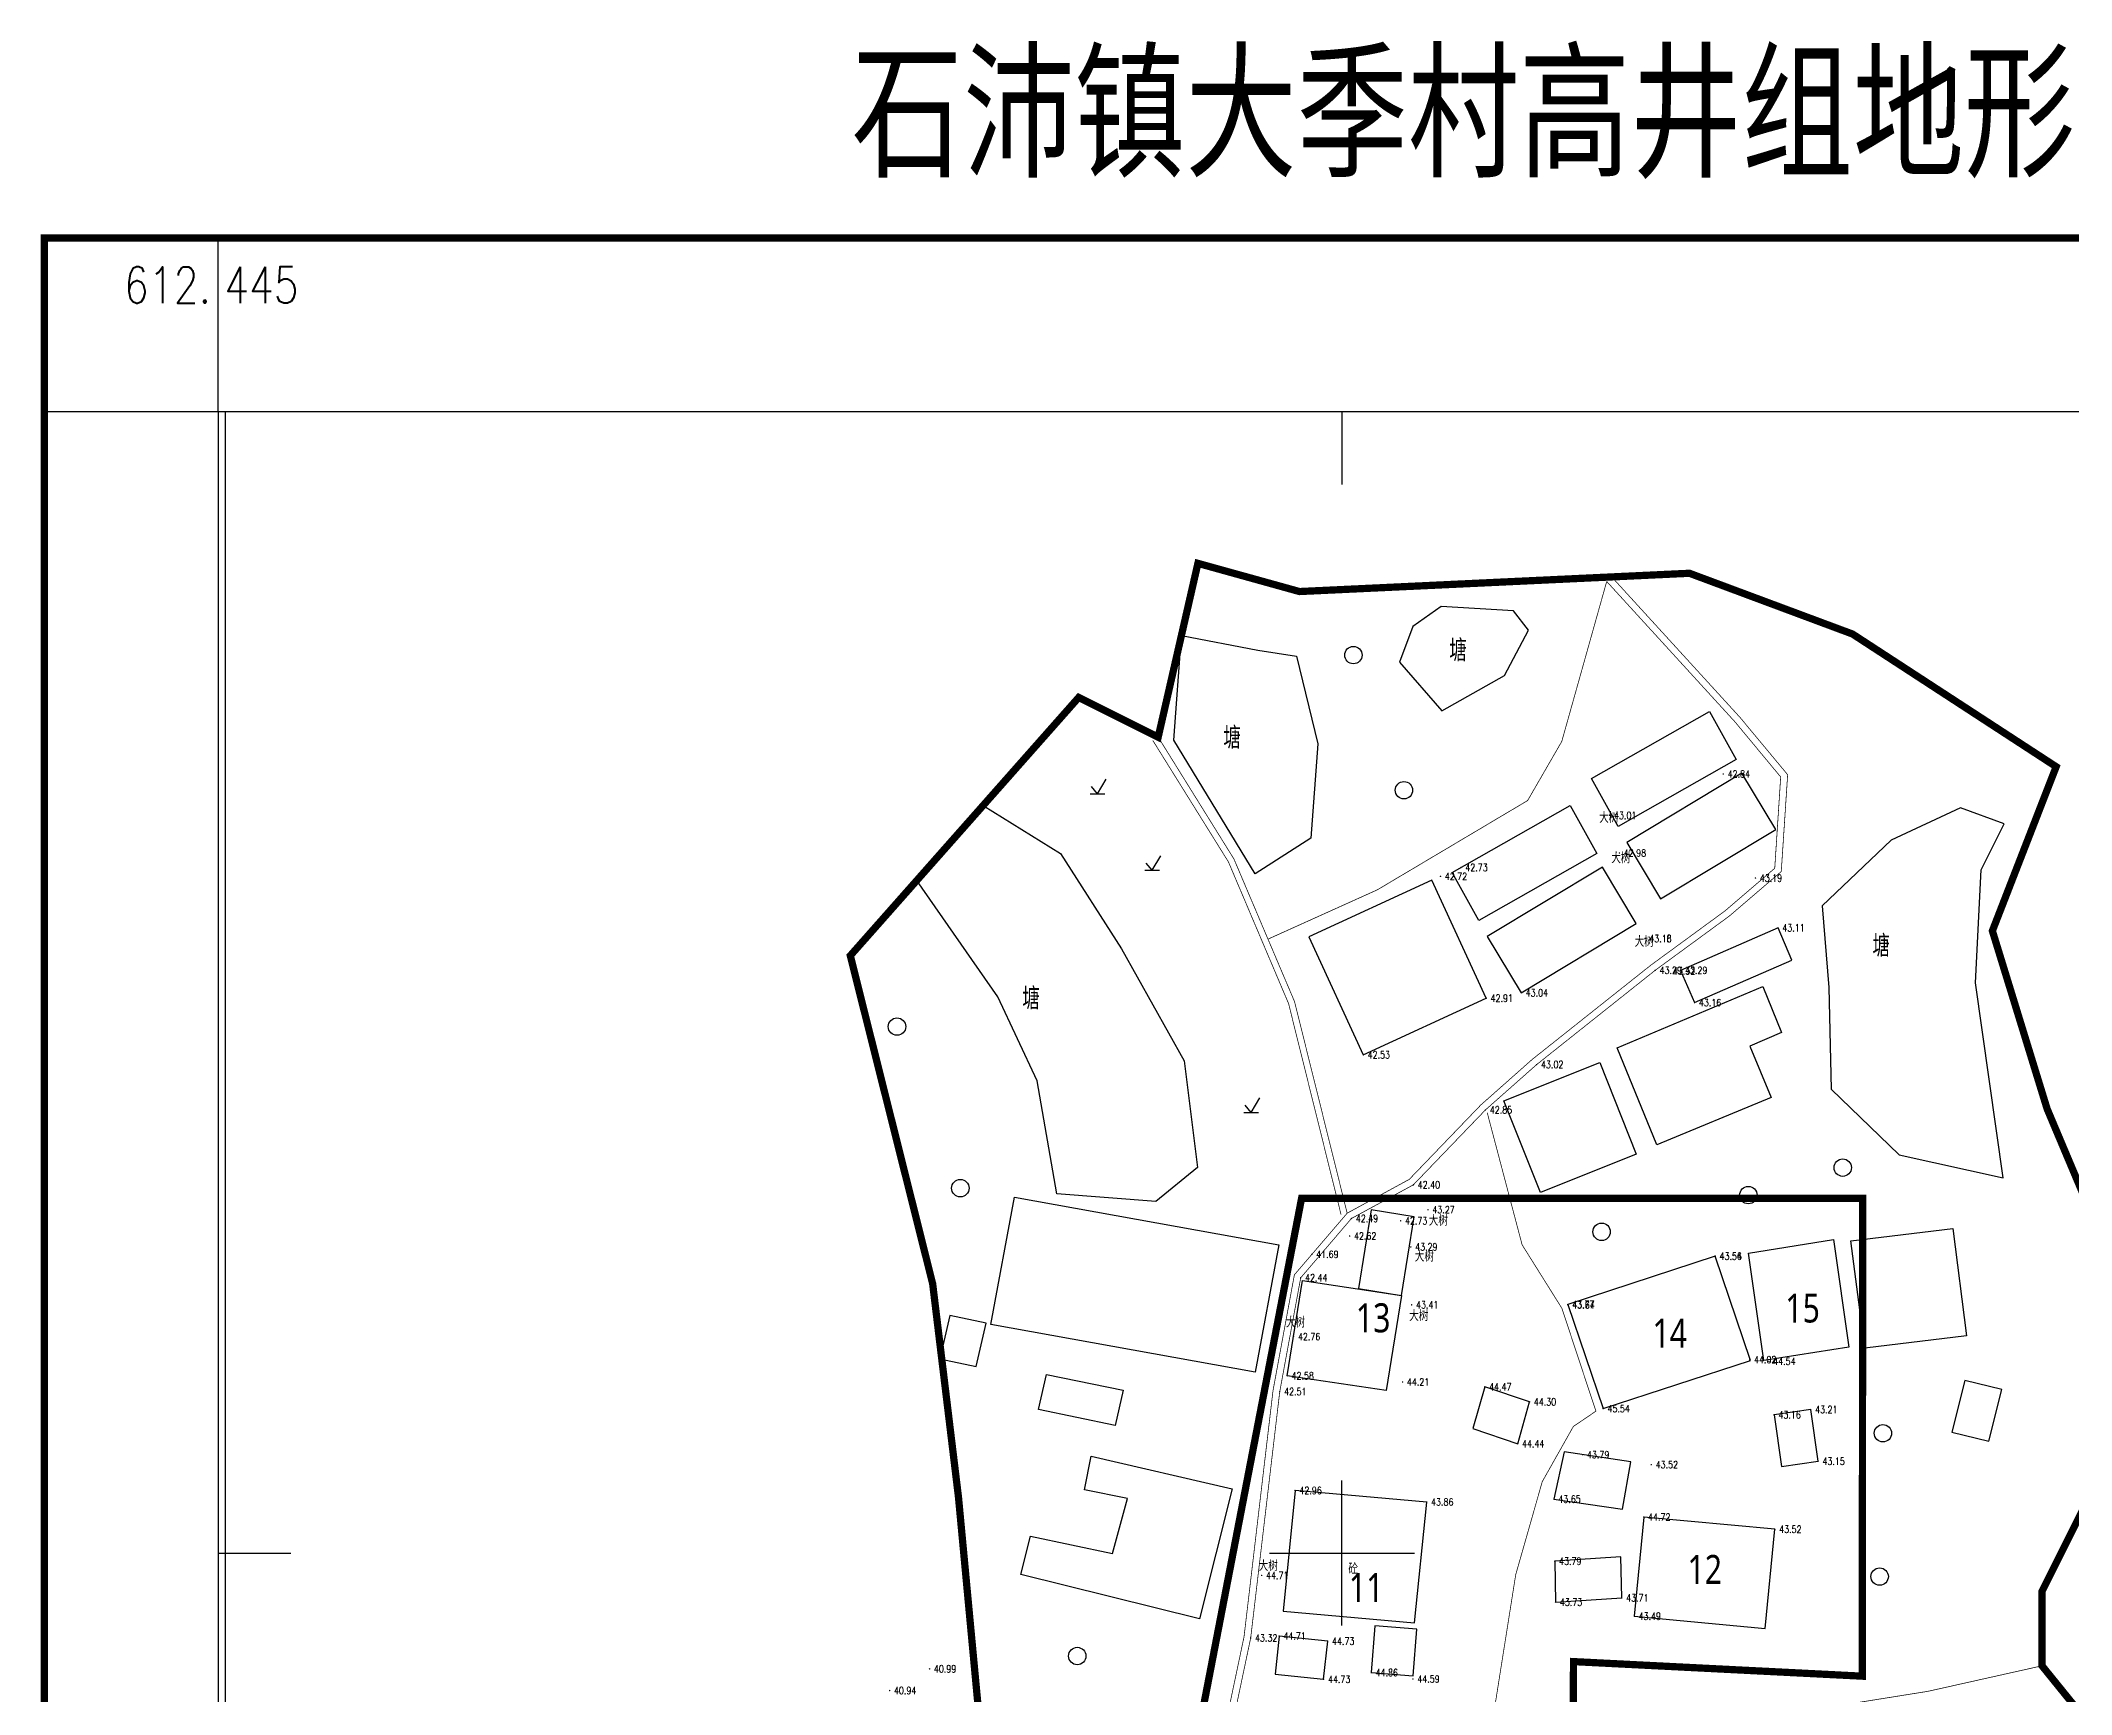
# Model space of a CAD drawing. Extents: x 612407 to 612847, y 3559083 to 3559609.
# Drawn here: x 612420.5 to 612700.6, y 3559380.5 to 3559608.6 of the extents above; entities that cross this region are included whole.
import ezdxf
from ezdxf.enums import TextEntityAlignment as Align

# ---------------------------------------------------------------- set-up
doc = ezdxf.new("R2010")
doc.units = 0
doc.header["$LTSCALE"] = 0.5
doc.linetypes.add('X3', pattern=[5, 4, -1])
doc.layers.get('0').update_dxf_attribs({"linetype": 'CONTINUOUS'})
for name, color, linetype in [('DLSS', 4, 'CONTINUOUS'), ('GCD', 1, 'CONTINUOUS'), ('JMD', 6, 'CONTINUOUS'), ('SXSS', 5, 'CONTINUOUS'), ('TK', 7, 'CONTINUOUS'), ('ZBTZ', 3, 'CONTINUOUS')]:
    doc.layers.add(name, color=color, linetype=linetype)
doc.styles.add('HZ', font='rs.shx', dxfattribs={"width": 0.8, "bigfont": 'hztxt.shx'})
doc.styles.add('等线体', font='simhei.ttf')

# ---------------------------------------------------------------- blocks, each defined once
blk = doc.blocks.new('gc122')
blk.add_circle((0, 0), 0.8)
blk = doc.blocks.new('gc123')
for p, q in [((-1, 0), (1, 0)), ((0, 0), (-0.8, 1)), ((0, 0), (1.2, 2))]:
    blk.add_line(p, q)
blk = doc.blocks.new('GC200')
at = {"linetype": 'Continuous', "const_width": 0.2, "flags": 128}
blk.add_lwpolyline([(-0.1, 0, 1), (0.1, 0, 1)], format="xyb", close=True, dxfattribs=at)

msp = doc.modelspace()

# ---------------------------------------------------------------- linework, layer by layer
at = {"linetype": 'Continuous'}
msp.add_lwpolyline([(612445.95, 3559557.4), (612445.95, 3559146.07), (612822.2, 3559146.07)], dxfattribs=at)
at = {"color": 2, "linetype": 'Continuous', "const_width": 1, "flags": 128}
msp.add_lwpolyline([(612591.46, 3559272.74), (612623.39, 3559277.83), (612618.24, 3559329.26), (612631.72, 3559330.7), (612631.95, 3559385.03), (612671.78, 3559383.02), (612671.85, 3559448.94), (612594.44, 3559448.92), (612577.24, 3559359.88), (612557.2, 3559358.72), (612562.04, 3559270.94), (612588.31, 3559245.76)], close=True, dxfattribs=at)
at = {"layer": 'DLSS', "linetype": 'X3', "const_width": 0.1, "flags": 128}
for points in [[(612589.81, 3559484.68), (612604.89, 3559491.48), (612625.62, 3559503.79), (612630.33, 3559511.94), (612636.53, 3559534.01)], [(612642.68, 3559481.13), (612652.86, 3559488.58), (612659.71, 3559494.45), (612660.53, 3559507.05), (612654.22, 3559514.65), (612636.53, 3559534.01)], [(612643.22, 3559480.38), (612653.43, 3559487.85), (612660.61, 3559494), (612661.49, 3559507.36), (612654.92, 3559515.26), (612637.22, 3559534.64)], [(612573.92, 3559512.08), (612584.35, 3559495.33), (612592.65, 3559475.78), (612599.89, 3559446.67)], [(612574.66, 3559512.54), (612585.11, 3559495.73), (612593.47, 3559476.06), (612600.73, 3559446.88)], [(612586.88, 3559243.31), (612591.09, 3559269.04), (612587.17, 3559286.79), (612579.17, 3559315.49), (612580.77, 3559361.28), (612586.5, 3559388.44), (612590.5, 3559422.41), (612593.45, 3559438.39), (612600.73, 3559446.88), (612609.29, 3559451.54), (612619.15, 3559461.79), (612626.27, 3559468.1), (612642.65, 3559481.11)], [(612586.88, 3559243.31), (612591.09, 3559269.04), (612587.17, 3559286.79), (612579.17, 3559315.49), (612580.77, 3559361.28), (612586.5, 3559388.44), (612590.5, 3559422.41), (612593.45, 3559438.39), (612600.73, 3559446.88), (612609.29, 3559451.54), (612619.15, 3559461.79), (612626.27, 3559468.1), (612642.65, 3559481.11)], [(612587.72, 3559242.64), (612592.03, 3559269.06), (612588.07, 3559287.02), (612580.1, 3559315.6), (612581.7, 3559361.16), (612587.42, 3559388.29), (612591.43, 3559422.27), (612594.32, 3559437.97), (612601.32, 3559446.15), (612609.86, 3559450.79), (612619.8, 3559461.12), (612626.87, 3559467.38), (612643.22, 3559480.38)], [(612587.72, 3559242.64), (612592.03, 3559269.06), (612588.07, 3559287.02), (612580.1, 3559315.6), (612581.7, 3559361.16), (612587.42, 3559388.29), (612591.43, 3559422.27), (612594.32, 3559437.97), (612601.32, 3559446.15), (612609.86, 3559450.79), (612619.8, 3559461.12), (612626.87, 3559467.38), (612643.22, 3559480.38)], [(612620.87, 3559377.4), (612623.98, 3559397.02), (612627.64, 3559409.85), (612631.93, 3559417.46), (612635.04, 3559419.57), (612630.35, 3559433.76), (612624.86, 3559442.52), (612620.05, 3559460.74)], [(612585.06, 3559377.09), (612607.75, 3559377.68), (612620.87, 3559377.4), (612638.09, 3559378.25), (612663.2, 3559378.11), (612680.84, 3559380.93), (612696.58, 3559384.45)]]:
    msp.add_lwpolyline(points, dxfattribs=at)
at = {"layer": 'JMD', "linetype": 'Continuous', "const_width": 1, "flags": 128}
msp.add_lwpolyline([(612550, 3559376.92), (612547.11, 3559407.73), (612543.55, 3559437.15), (612532.19, 3559482.4), (612563.7, 3559518.02), (612574.66, 3559512.54), (612580.14, 3559536.51), (612594.15, 3559532.62), (612647.95, 3559535.14), (612670.44, 3559526.76), (612698.53, 3559508.46), (612689.73, 3559485.82), (612697.28, 3559461.27), (612706.59, 3559439.2), (612708.22, 3559418.02), (612696.58, 3559394.73), (612696.58, 3559384.45), (612708.22, 3559370.07)], dxfattribs=at)
msp.add_lwpolyline([(612550, 3559376.92), (612547.11, 3559407.73), (612543.55, 3559437.15), (612532.19, 3559482.4), (612563.7, 3559518.02), (612574.66, 3559512.54), (612580.14, 3559536.51), (612594.15, 3559532.62), (612647.95, 3559535.14), (612670.44, 3559526.76), (612698.53, 3559508.46), (612689.73, 3559485.82), (612697.28, 3559461.27), (612706.59, 3559439.2), (612708.22, 3559418.02), (612696.58, 3559394.73), (612696.58, 3559384.45), (612708.22, 3559370.07)], dxfattribs=at)
at = {"layer": 'JMD', "linetype": 'Continuous', "flags": 128}
for points in [[(612634.43, 3559506.83), (612650.71, 3559516.07), (612654.37, 3559509.44), (612638.1, 3559500.2)], [(612643.97, 3559490.24), (612659.84, 3559499.81), (612655.15, 3559507.58), (612639.29, 3559498.02)], [(612615.21, 3559493.87), (612631.48, 3559503.11), (612635.15, 3559496.48), (612618.88, 3559487.24)], [(612624.75, 3559477.28), (612640.61, 3559486.84), (612635.93, 3559494.62), (612620.06, 3559485.06)], [(612602.95, 3559468.72), (612619.91, 3559476.53), (612612.42, 3559492.79), (612595.46, 3559484.99)], [(612660.16, 3559486.24), (612646.73, 3559480.37), (612648.65, 3559475.92), (612662.08, 3559481.79)], [(612660.16, 3559486.24), (612646.73, 3559480.37), (612648.65, 3559475.92), (612662.08, 3559481.79)], [(612622.34, 3559462.36), (612635.56, 3559467.67), (612640.6, 3559455.04), (612627.38, 3559449.74)], [(612622.34, 3559462.36), (612635.56, 3559467.67), (612640.6, 3559455.04), (612627.38, 3559449.74)], [(612551.59, 3559431.52), (612554.84, 3559449.11), (612591.28, 3559442.53), (612588.03, 3559424.94)], [(612608.22, 3559435.54), (612609.97, 3559446.38), (612604.04, 3559447.33), (612602.29, 3559436.49)], [(612670.21, 3559443.05), (612684.26, 3559444.77), (612686.16, 3559429.96), (612672.12, 3559428.24)], [(612670.21, 3559443.05), (612684.26, 3559444.77), (612686.16, 3559429.96), (612672.12, 3559428.24)], [(612658.21, 3559426.56), (612656.08, 3559441.38), (612667.82, 3559443.24), (612669.95, 3559428.41)], [(612658.21, 3559426.56), (612656.08, 3559441.38), (612667.82, 3559443.24), (612669.95, 3559428.41)], [(612651.49, 3559440.94), (612631.16, 3559434.28), (612636.04, 3559419.92), (612656.38, 3559426.58)], [(612651.49, 3559440.94), (612631.16, 3559434.28), (612636.04, 3559419.92), (612656.38, 3559426.58)], [(612592.46, 3559424.45), (612594.57, 3559437.6), (612608.22, 3559435.54), (612606.11, 3559422.4)], [(612544.55, 3559426.78), (612549.57, 3559425.72), (612550.92, 3559431.73), (612545.9, 3559432.79)], [(612544.55, 3559426.78), (612549.57, 3559425.72), (612550.92, 3559431.73), (612545.9, 3559432.79)], [(612558.16, 3559419.78), (612559.24, 3559424.65), (612569.82, 3559422.45), (612568.74, 3559417.59)], [(612558.16, 3559419.78), (612559.24, 3559424.65), (612569.82, 3559422.45), (612568.74, 3559417.59)], [(612624.25, 3559415.08), (612625.89, 3559420.85), (612619.71, 3559422.92), (612618.08, 3559417.16)], [(612624.25, 3559415.08), (612625.89, 3559420.85), (612619.71, 3559422.92), (612618.08, 3559417.16)], [(612685.92, 3559423.78), (612684.15, 3559416.67), (612689.25, 3559415.42), (612691.02, 3559422.54)], [(612685.92, 3559423.78), (612684.15, 3559416.67), (612689.25, 3559415.42), (612691.02, 3559422.54)], [(612665.69, 3559412.66), (612664.68, 3559419.79), (612659.62, 3559419.07), (612660.64, 3559411.94)], [(612665.69, 3559412.66), (612664.68, 3559419.79), (612659.62, 3559419.07), (612660.64, 3559411.94)], [(612639.84, 3559412.6), (612630.65, 3559413.95), (612629.26, 3559407.45), (612638.73, 3559406.07)], [(612639.84, 3559412.6), (612630.65, 3559413.95), (612629.26, 3559407.45), (612638.73, 3559406.07)], [(612611.7, 3559407.04), (612593.54, 3559408.64), (612591.88, 3559391.99), (612610.03, 3559390.38)], [(612659.72, 3559403.28), (612641.64, 3559404.97), (612640.33, 3559391.29), (612658.41, 3559389.6)], [(612659.72, 3559403.28), (612641.64, 3559404.97), (612640.33, 3559391.29), (612658.41, 3559389.6)], [(612629.36, 3559398.87), (612629.47, 3559393.23), (612638.61, 3559393.81), (612638.5, 3559399.46)], [(612629.36, 3559398.87), (612629.47, 3559393.23), (612638.61, 3559393.81), (612638.5, 3559399.46)], [(612597.48, 3559382.59), (612598.04, 3559387.85), (612591.34, 3559388.56), (612590.79, 3559383.3)], [(612597.48, 3559382.59), (612598.04, 3559387.85), (612591.34, 3559388.56), (612590.79, 3559383.3)], [(612604.05, 3559383.51), (612609.83, 3559383.06), (612610.33, 3559389.5), (612604.55, 3559389.95)]]:
    msp.add_lwpolyline(points, close=True, dxfattribs=at)
for points, elevation in [([(612637.99, 3559469.68), (612658.09, 3559478.14), (612660.64, 3559471.82), (612656.27, 3559469.93), (612659.2, 3559462.82), (612643.44, 3559456.31)], 43.74), ([(612555.7, 3559397.04), (612557.03, 3559402.34), (612568.36, 3559399.93), (612570.42, 3559407.54), (612564.5, 3559408.73), (612565.43, 3559413.37), (612584.88, 3559408.85), (612580.38, 3559390.95)], 42.22), ([(612555.7, 3559397.04), (612557.03, 3559402.34), (612568.36, 3559399.93), (612570.42, 3559407.54), (612564.5, 3559408.73), (612565.43, 3559413.37), (612584.88, 3559408.85), (612580.38, 3559390.95)], 42.22)]:
    msp.add_lwpolyline(points, close=True, dxfattribs=dict(at, elevation=elevation))
at = {"layer": 'JMD', "linetype": 'Continuous', "elevation": 41.93, "flags": 128}
msp.add_lwpolyline([(612551.59, 3559431.52), (612554.84, 3559449.11), (612591.28, 3559442.53)], dxfattribs=at)
at = {"layer": 'SXSS', "linetype": 'Continuous', "flags": 128}
for points in [[(612613.79, 3559516.17), (612622.41, 3559521.02), (612625.76, 3559527.3), (612623.67, 3559529.97), (612613.71, 3559530.56), (612609.77, 3559527.8), (612607.93, 3559522.86)], [(612577.86, 3559526.55), (612588.42, 3559524.55), (612593.75, 3559523.69), (612596.69, 3559511.63), (612595.74, 3559498.62), (612588.04, 3559493.68), (612576.83, 3559512.11)], [(612550.52, 3559503.12), (612561.19, 3559496.47), (612569.59, 3559483.35), (612578.25, 3559467.88), (612580.09, 3559453.19), (612574.35, 3559448.51), (612560.68, 3559449.54), (612557.98, 3559465.12), (612552.56, 3559476.71), (612541.37, 3559492.78)], [(612685.33, 3559502.81), (612675.78, 3559498.35), (612666.23, 3559489.29), (612667.18, 3559477.99), (612667.5, 3559464), (612676.89, 3559454.93), (612691.22, 3559451.75), (612687.4, 3559478.63), (612688.19, 3559494.22), (612691.38, 3559500.58)]]:
    msp.add_lwpolyline(points, close=True, dxfattribs=at)
at = {"layer": 'TK', "linetype": 'Continuous'}
for p, q in [((612445, 3559557.4), (612445, 3559581.4)), ((612445, 3559557.4), (612421, 3559557.4)), ((612600, 3559557.4), (612600, 3559547.4)), ((612600, 3559390), (612600, 3559410)), ((612445, 3559400), (612455, 3559400)), ((612590, 3559400), (612610, 3559400))]:
    msp.add_line(p, q, dxfattribs=at)
at = {"layer": 'TK', "linetype": 'Continuous', "const_width": 1, "flags": 128}
msp.add_lwpolyline([(612421, 3559122), (612846.2, 3559122), (612846.2, 3559581.4), (612421, 3559581.4)], close=True, dxfattribs=at)
at = {"layer": 'TK', "linetype": 'Continuous', "flags": 128}
msp.add_lwpolyline([(612445, 3559146), (612822.2, 3559146), (612822.2, 3559557.4), (612445, 3559557.4)], close=True, dxfattribs=at)

# ---------------------------------------------------------------- block references
at = {"layer": 'GCD', "linetype": 'Continuous'}
ref = msp.add_blockref('GC200', (612652.61, 3559507.45, 42.84), dxfattribs=dict(at, xscale=0.5, yscale=0.5, zscale=0.5))
ref.add_attrib('height', '42.84', dxfattribs={"linetype": 'Continuous', "height": 1, "style": 'HZ', "width": 0.8}).set_placement((612653.21, 3559507.45, 42.84), align=Align.MIDDLE_LEFT)
ref = msp.add_blockref('GC200', (612636.94, 3559501.74, 43.01), dxfattribs=dict(at, xscale=0.5, yscale=0.5, zscale=0.5))
ref.add_attrib('height', '43.01', dxfattribs={"linetype": 'Continuous', "height": 1, "style": 'HZ', "width": 0.8}).set_placement((612637.54, 3559501.74, 43.01), align=Align.MIDDLE_LEFT)
ref = msp.add_blockref('GC200', (612638.28, 3559496.56, 42.98), dxfattribs=dict(at, xscale=0.5, yscale=0.5, zscale=0.5))
ref.add_attrib('height', '42.98', dxfattribs={"linetype": 'Continuous', "height": 1, "style": 'HZ', "width": 0.8}).set_placement((612638.88, 3559496.56, 42.98), align=Align.MIDDLE_LEFT)
ref = msp.add_blockref('GC200', (612616.43, 3559494.56, 42.73), dxfattribs=dict(at, xscale=0.5, yscale=0.5, zscale=0.5))
ref.add_attrib('height', '42.73', dxfattribs={"linetype": 'Continuous', "height": 1, "style": 'HZ', "width": 0.8}).set_placement((612617.03, 3559494.56, 42.73), align=Align.MIDDLE_LEFT)
ref = msp.add_blockref('GC200', (612613.6, 3559493.34, 42.72), dxfattribs=dict(at, xscale=0.5, yscale=0.5, zscale=0.5))
ref.add_attrib('height', '42.72', dxfattribs={"linetype": 'Continuous', "height": 1, "style": 'HZ', "width": 0.8}).set_placement((612614.2, 3559493.34, 42.72), align=Align.MIDDLE_LEFT)
ref = msp.add_blockref('GC200', (612657.05, 3559493.1, 43.19), dxfattribs=dict(at, xscale=0.5, yscale=0.5, zscale=0.5))
ref.add_attrib('height', '43.19', dxfattribs={"linetype": 'Continuous', "height": 1, "style": 'HZ', "width": 0.8}).set_placement((612657.65, 3559493.1, 43.19), align=Align.MIDDLE_LEFT)
ref = msp.add_blockref('GC200', (612660.16, 3559486.24, 43.1), dxfattribs=dict(at, xscale=0.5, yscale=0.5, zscale=0.5))
ref.add_attrib('height', '43.11', dxfattribs={"linetype": 'Continuous', "height": 1, "style": 'HZ', "width": 0.8}).set_placement((612660.76, 3559486.24, 43.1), align=Align.MIDDLE_LEFT)
ref = msp.add_blockref('GC200', (612641.8, 3559484.75, 43.18), dxfattribs=dict(at, xscale=0.5, yscale=0.5, zscale=0.5))
ref.add_attrib('height', '43.18', dxfattribs={"linetype": 'Continuous', "height": 1, "style": 'HZ', "width": 0.8}).set_placement((612642.4, 3559484.75, 43.18), align=Align.MIDDLE_LEFT)
ref = msp.add_blockref('GC200', (612641.8, 3559484.74, 43.16), dxfattribs=dict(at, xscale=0.5, yscale=0.5, zscale=0.5))
ref.add_attrib('height', '43.16', dxfattribs={"linetype": 'Continuous', "height": 1, "style": 'HZ', "width": 0.8}).set_placement((612642.4, 3559484.74, 43.16), align=Align.MIDDLE_LEFT)
ref = msp.add_blockref('GC200', (612643.22, 3559480.38, 43.29), dxfattribs=dict(at, xscale=0.5, yscale=0.5, zscale=0.5))
ref.add_attrib('height', '43.29', dxfattribs={"linetype": 'Continuous', "height": 1, "style": 'HZ', "width": 0.8}).set_placement((612643.82, 3559480.38, 43.29), align=Align.MIDDLE_LEFT)
ref = msp.add_blockref('GC200', (612645.06, 3559480.31, 43.32), dxfattribs=dict(at, xscale=0.5, yscale=0.5, zscale=0.5))
ref.add_attrib('height', '43.32', dxfattribs={"linetype": 'Continuous', "height": 1, "style": 'HZ', "width": 0.8}).set_placement((612645.66, 3559480.31, 43.32), align=Align.MIDDLE_LEFT)
ref = msp.add_blockref('GC200', (612646.73, 3559480.37, 43.29), dxfattribs=dict(at, xscale=0.5, yscale=0.5, zscale=0.5))
ref.add_attrib('height', '43.29', dxfattribs={"linetype": 'Continuous', "height": 1, "style": 'HZ', "width": 0.8}).set_placement((612647.33, 3559480.37, 43.29), align=Align.MIDDLE_LEFT)
ref = msp.add_blockref('GC200', (612624.75, 3559477.28, 43.04), dxfattribs=dict(at, xscale=0.5, yscale=0.5, zscale=0.5))
ref.add_attrib('height', '43.04', dxfattribs={"linetype": 'Continuous', "height": 1, "style": 'HZ', "width": 0.8}).set_placement((612625.35, 3559477.28, 43.04), align=Align.MIDDLE_LEFT)
ref = msp.add_blockref('GC200', (612619.91, 3559476.53, 42.91), dxfattribs=dict(at, xscale=0.5, yscale=0.5, zscale=0.5))
ref.add_attrib('height', '42.91', dxfattribs={"linetype": 'Continuous', "height": 1, "style": 'HZ', "width": 0.8}).set_placement((612620.51, 3559476.53, 42.91), align=Align.MIDDLE_LEFT)
ref = msp.add_blockref('GC200', (612648.65, 3559475.92, 43.16), dxfattribs=dict(at, xscale=0.5, yscale=0.5, zscale=0.5))
ref.add_attrib('height', '43.16', dxfattribs={"linetype": 'Continuous', "height": 1, "style": 'HZ', "width": 0.8}).set_placement((612649.25, 3559475.92, 43.16), align=Align.MIDDLE_LEFT)
ref = msp.add_blockref('GC200', (612602.95, 3559468.72, 42.53), dxfattribs=dict(at, xscale=0.5, yscale=0.5, zscale=0.5))
ref.add_attrib('height', '42.53', dxfattribs={"linetype": 'Continuous', "height": 1, "style": 'HZ', "width": 0.8}).set_placement((612603.55, 3559468.72, 42.53), align=Align.MIDDLE_LEFT)
ref = msp.add_blockref('GC200', (612626.87, 3559467.38, 43.01), dxfattribs=dict(at, xscale=0.5, yscale=0.5, zscale=0.5))
ref.add_attrib('height', '43.02', dxfattribs={"linetype": 'Continuous', "height": 1, "style": 'HZ', "width": 0.8}).set_placement((612627.47, 3559467.38, 43.01), align=Align.MIDDLE_LEFT)
ref = msp.add_blockref('GC200', (612619.8, 3559461.12, 42.85), dxfattribs=dict(at, xscale=0.5, yscale=0.5, zscale=0.5))
ref.add_attrib('height', '42.85', dxfattribs={"linetype": 'Continuous', "height": 1, "style": 'HZ', "width": 0.8}).set_placement((612620.4, 3559461.12, 42.85), align=Align.MIDDLE_LEFT)
ref = msp.add_blockref('GC200', (612609.86, 3559450.79, 42.4), dxfattribs=dict(at, xscale=0.5, yscale=0.5, zscale=0.5))
ref.add_attrib('height', '42.40', dxfattribs={"linetype": 'Continuous', "height": 1, "style": 'HZ', "width": 0.8}).set_placement((612610.46, 3559450.79, 42.4), align=Align.MIDDLE_LEFT)
ref = msp.add_blockref('GC200', (612601.32, 3559446.15, 42.49), dxfattribs=dict(at, xscale=0.5, yscale=0.5, zscale=0.5))
ref.add_attrib('height', '42.49', dxfattribs={"linetype": 'Continuous', "height": 1, "style": 'HZ', "width": 0.8}).set_placement((612601.92, 3559446.15, 42.49), align=Align.MIDDLE_LEFT)
ref = msp.add_blockref('GC200', (612611.88, 3559447.36, 43.27), dxfattribs=dict(at, xscale=0.5, yscale=0.5, zscale=0.5))
ref.add_attrib('height', '43.27', dxfattribs={"linetype": 'Continuous', "height": 1, "style": 'HZ', "width": 0.8}).set_placement((612612.48, 3559447.36, 43.27), align=Align.MIDDLE_LEFT)
ref = msp.add_blockref('GC200', (612601.07, 3559443.73, 42.62), dxfattribs=dict(at, xscale=0.5, yscale=0.5, zscale=0.5))
ref.add_attrib('height', '42.62', dxfattribs={"linetype": 'Continuous', "height": 1, "style": 'HZ', "width": 0.8}).set_placement((612601.67, 3559443.73, 42.62), align=Align.MIDDLE_LEFT)
ref = msp.add_blockref('GC200', (612608.1, 3559445.83, 42.73), dxfattribs=dict(at, xscale=0.5, yscale=0.5, zscale=0.5))
ref.add_attrib('height', '42.73', dxfattribs={"linetype": 'Continuous', "height": 1, "style": 'HZ', "width": 0.8}).set_placement((612608.7, 3559445.83, 42.73), align=Align.MIDDLE_LEFT)
ref = msp.add_blockref('GC200', (612595.86, 3559441.2, 41.69), dxfattribs=dict(at, xscale=0.5, yscale=0.5, zscale=0.5))
ref.add_attrib('height', '41.69', dxfattribs={"linetype": 'Continuous', "height": 1, "style": 'HZ', "width": 0.8}).set_placement((612596.46, 3559441.2, 41.69), align=Align.MIDDLE_LEFT)
ref = msp.add_blockref('GC200', (612609.51, 3559442.23, 43.29), dxfattribs=dict(at, xscale=0.5, yscale=0.5, zscale=0.5))
ref.add_attrib('height', '43.29', dxfattribs={"linetype": 'Continuous', "height": 1, "style": 'HZ', "width": 0.8}).set_placement((612610.11, 3559442.23, 43.29), align=Align.MIDDLE_LEFT)
ref = msp.add_blockref('GC200', (612651.49, 3559440.94, 43.56), dxfattribs=dict(at, xscale=0.5, yscale=0.5, zscale=0.5))
ref.add_attrib('height', '43.56', dxfattribs={"linetype": 'Continuous', "height": 1, "style": 'HZ', "width": 0.8}).set_placement((612652.09, 3559440.94, 43.56), align=Align.MIDDLE_LEFT)
ref = msp.add_blockref('GC200', (612651.5, 3559440.96, 43.53), dxfattribs=dict(at, xscale=0.5, yscale=0.5, zscale=0.5))
ref.add_attrib('height', '43.54', dxfattribs={"linetype": 'Continuous', "height": 1, "style": 'HZ', "width": 0.8}).set_placement((612652.1, 3559440.96, 43.53), align=Align.MIDDLE_LEFT)
ref = msp.add_blockref('GC200', (612594.32, 3559437.97, 42.44), dxfattribs=dict(at, xscale=0.5, yscale=0.5, zscale=0.5))
ref.add_attrib('height', '42.44', dxfattribs={"linetype": 'Continuous', "height": 1, "style": 'HZ', "width": 0.8}).set_placement((612594.92, 3559437.97, 42.44), align=Align.MIDDLE_LEFT)
ref = msp.add_blockref('GC200', (612609.63, 3559434.24, 43.41), dxfattribs=dict(at, xscale=0.5, yscale=0.5, zscale=0.5))
ref.add_attrib('height', '43.41', dxfattribs={"linetype": 'Continuous', "height": 1, "style": 'HZ', "width": 0.8}).set_placement((612610.23, 3559434.24, 43.41), align=Align.MIDDLE_LEFT)
ref = msp.add_blockref('GC200', (612631.16, 3559434.28, 43.77), dxfattribs=dict(at, xscale=0.5, yscale=0.5, zscale=0.5))
ref.add_attrib('height', '43.77', dxfattribs={"linetype": 'Continuous', "height": 1, "style": 'HZ', "width": 0.8}).set_placement((612631.76, 3559434.28, 43.77), align=Align.MIDDLE_LEFT)
ref = msp.add_blockref('GC200', (612631.18, 3559434.21, 43.64), dxfattribs=dict(at, xscale=0.5, yscale=0.5, zscale=0.5))
ref.add_attrib('height', '43.64', dxfattribs={"linetype": 'Continuous', "height": 1, "style": 'HZ', "width": 0.8}).set_placement((612631.78, 3559434.21, 43.64), align=Align.MIDDLE_LEFT)
ref = msp.add_blockref('GC200', (612593.34, 3559429.85, 42.76), dxfattribs=dict(at, xscale=0.5, yscale=0.5, zscale=0.5))
ref.add_attrib('height', '42.76', dxfattribs={"linetype": 'Continuous', "height": 1, "style": 'HZ', "width": 0.8}).set_placement((612593.94, 3559429.85, 42.76), align=Align.MIDDLE_LEFT)
ref = msp.add_blockref('GC200', (612656.25, 3559426.67, 44.02), dxfattribs=dict(at, xscale=0.5, yscale=0.5, zscale=0.5))
ref.add_attrib('height', '44.02', dxfattribs={"linetype": 'Continuous', "height": 1, "style": 'HZ', "width": 0.8}).set_placement((612656.85, 3559426.67, 44.02), align=Align.MIDDLE_LEFT)
ref = msp.add_blockref('GC200', (612592.46, 3559424.45, 42.58), dxfattribs=dict(at, xscale=0.5, yscale=0.5, zscale=0.5))
ref.add_attrib('height', '42.58', dxfattribs={"linetype": 'Continuous', "height": 1, "style": 'HZ', "width": 0.8}).set_placement((612593.06, 3559424.45, 42.58), align=Align.MIDDLE_LEFT)
ref = msp.add_blockref('GC200', (612658.9, 3559426.44, 44.54), dxfattribs=dict(at, xscale=0.5, yscale=0.5, zscale=0.5))
ref.add_attrib('height', '44.54', dxfattribs={"linetype": 'Continuous', "height": 1, "style": 'HZ', "width": 0.8}).set_placement((612659.5, 3559426.44, 44.54), align=Align.MIDDLE_LEFT)
ref = msp.add_blockref('GC200', (612591.43, 3559422.27, 42.51), dxfattribs=dict(at, xscale=0.5, yscale=0.5, zscale=0.5))
ref.add_attrib('height', '42.51', dxfattribs={"linetype": 'Continuous', "height": 1, "style": 'HZ', "width": 0.8}).set_placement((612592.03, 3559422.27, 42.51), align=Align.MIDDLE_LEFT)
ref = msp.add_blockref('GC200', (612608.37, 3559423.6, 44.21), dxfattribs=dict(at, xscale=0.5, yscale=0.5, zscale=0.5))
ref.add_attrib('height', '44.21', dxfattribs={"linetype": 'Continuous', "height": 1, "style": 'HZ', "width": 0.8}).set_placement((612608.97, 3559423.6, 44.21), align=Align.MIDDLE_LEFT)
ref = msp.add_blockref('GC200', (612619.71, 3559422.92, 44.47), dxfattribs=dict(at, xscale=0.5, yscale=0.5, zscale=0.5))
ref.add_attrib('height', '44.47', dxfattribs={"linetype": 'Continuous', "height": 1, "style": 'HZ', "width": 0.8}).set_placement((612620.31, 3559422.92, 44.47), align=Align.MIDDLE_LEFT)
ref = msp.add_blockref('GC200', (612625.89, 3559420.85, 44.3), dxfattribs=dict(at, xscale=0.5, yscale=0.5, zscale=0.5))
ref.add_attrib('height', '44.30', dxfattribs={"linetype": 'Continuous', "height": 1, "style": 'HZ', "width": 0.8}).set_placement((612626.48, 3559420.85, 44.3), align=Align.MIDDLE_LEFT)
ref = msp.add_blockref('GC200', (612636.04, 3559419.92, 45.54), dxfattribs=dict(at, xscale=0.5, yscale=0.5, zscale=0.5))
ref.add_attrib('height', '45.54', dxfattribs={"linetype": 'Continuous', "height": 1, "style": 'HZ', "width": 0.8}).set_placement((612636.64, 3559419.92, 45.54), align=Align.MIDDLE_LEFT)
ref = msp.add_blockref('GC200', (612659.62, 3559419.07, 43.16), dxfattribs=dict(at, xscale=0.5, yscale=0.5, zscale=0.5))
ref.add_attrib('height', '43.16', dxfattribs={"linetype": 'Continuous', "height": 1, "style": 'HZ', "width": 0.8}).set_placement((612660.22, 3559419.07, 43.16), align=Align.MIDDLE_LEFT)
ref = msp.add_blockref('GC200', (612664.68, 3559419.79, 43.21), dxfattribs=dict(at, xscale=0.5, yscale=0.5, zscale=0.5))
ref.add_attrib('height', '43.21', dxfattribs={"linetype": 'Continuous', "height": 1, "style": 'HZ', "width": 0.8}).set_placement((612665.28, 3559419.79, 43.21), align=Align.MIDDLE_LEFT)
ref = msp.add_blockref('GC200', (612624.25, 3559415.08, 44.44), dxfattribs=dict(at, xscale=0.5, yscale=0.5, zscale=0.5))
ref.add_attrib('height', '44.44', dxfattribs={"linetype": 'Continuous', "height": 1, "style": 'HZ', "width": 0.8}).set_placement((612624.85, 3559415.08, 44.44), align=Align.MIDDLE_LEFT)
ref = msp.add_blockref('GC200', (612633.21, 3559413.57, 43.79), dxfattribs=dict(at, xscale=0.5, yscale=0.5, zscale=0.5))
ref.add_attrib('height', '43.79', dxfattribs={"linetype": 'Continuous', "height": 1, "style": 'HZ', "width": 0.8}).set_placement((612633.81, 3559413.57, 43.79), align=Align.MIDDLE_LEFT)
ref = msp.add_blockref('GC200', (612665.69, 3559412.66, 43.15), dxfattribs=dict(at, xscale=0.5, yscale=0.5, zscale=0.5))
ref.add_attrib('height', '43.15', dxfattribs={"linetype": 'Continuous', "height": 1, "style": 'HZ', "width": 0.8}).set_placement((612666.29, 3559412.66, 43.15), align=Align.MIDDLE_LEFT)
ref = msp.add_blockref('GC200', (612642.68, 3559412.19, 43.52), dxfattribs=dict(at, xscale=0.5, yscale=0.5, zscale=0.5))
ref.add_attrib('height', '43.52', dxfattribs={"linetype": 'Continuous', "height": 1, "style": 'HZ', "width": 0.8}).set_placement((612643.28, 3559412.19, 43.52), align=Align.MIDDLE_LEFT)
ref = msp.add_blockref('GC200', (612593.54, 3559408.64, 42.96), dxfattribs=dict(at, xscale=0.5, yscale=0.5, zscale=0.5))
ref.add_attrib('height', '42.96', dxfattribs={"linetype": 'Continuous', "height": 1, "style": 'HZ', "width": 0.8}).set_placement((612594.14, 3559408.64, 42.96), align=Align.MIDDLE_LEFT)
ref = msp.add_blockref('GC200', (612611.7, 3559407.04, 43.86), dxfattribs=dict(at, xscale=0.5, yscale=0.5, zscale=0.5))
ref.add_attrib('height', '43.86', dxfattribs={"linetype": 'Continuous', "height": 1, "style": 'HZ', "width": 0.8}).set_placement((612612.3, 3559407.04, 43.86), align=Align.MIDDLE_LEFT)
ref = msp.add_blockref('GC200', (612629.26, 3559407.45, 43.65), dxfattribs=dict(at, xscale=0.5, yscale=0.5, zscale=0.5))
ref.add_attrib('height', '43.65', dxfattribs={"linetype": 'Continuous', "height": 1, "style": 'HZ', "width": 0.8}).set_placement((612629.86, 3559407.45, 43.65), align=Align.MIDDLE_LEFT)
ref = msp.add_blockref('GC200', (612641.64, 3559404.97, 44.72), dxfattribs=dict(at, xscale=0.5, yscale=0.5, zscale=0.5))
ref.add_attrib('height', '44.72', dxfattribs={"linetype": 'Continuous', "height": 1, "style": 'HZ', "width": 0.8}).set_placement((612642.24, 3559404.97, 44.72), align=Align.MIDDLE_LEFT)
ref = msp.add_blockref('GC200', (612659.72, 3559403.28, 43.52), dxfattribs=dict(at, xscale=0.5, yscale=0.5, zscale=0.5))
ref.add_attrib('height', '43.52', dxfattribs={"linetype": 'Continuous', "height": 1, "style": 'HZ', "width": 0.8}).set_placement((612660.32, 3559403.28, 43.52), align=Align.MIDDLE_LEFT)
ref = msp.add_blockref('GC200', (612629.36, 3559398.87, 43.79), dxfattribs=dict(at, xscale=0.5, yscale=0.5, zscale=0.5))
ref.add_attrib('height', '43.79', dxfattribs={"linetype": 'Continuous', "height": 1, "style": 'HZ', "width": 0.8}).set_placement((612629.96, 3559398.87, 43.79), align=Align.MIDDLE_LEFT)
ref = msp.add_blockref('GC200', (612588.94, 3559396.92, 44.71), dxfattribs=dict(at, xscale=0.5, yscale=0.5, zscale=0.5))
ref.add_attrib('height', '44.71', dxfattribs={"linetype": 'Continuous', "height": 1, "style": 'HZ', "width": 0.8}).set_placement((612589.54, 3559396.92, 44.71), align=Align.MIDDLE_LEFT)
ref = msp.add_blockref('GC200', (612629.47, 3559393.23, 43.73), dxfattribs=dict(at, xscale=0.5, yscale=0.5, zscale=0.5))
ref.add_attrib('height', '43.73', dxfattribs={"linetype": 'Continuous', "height": 1, "style": 'HZ', "width": 0.8}).set_placement((612630.07, 3559393.23, 43.73), align=Align.MIDDLE_LEFT)
ref = msp.add_blockref('GC200', (612638.61, 3559393.81, 43.71), dxfattribs=dict(at, xscale=0.5, yscale=0.5, zscale=0.5))
ref.add_attrib('height', '43.71', dxfattribs={"linetype": 'Continuous', "height": 1, "style": 'HZ', "width": 0.8}).set_placement((612639.21, 3559393.81, 43.71), align=Align.MIDDLE_LEFT)
ref = msp.add_blockref('GC200', (612640.33, 3559391.29, 43.49), dxfattribs=dict(at, xscale=0.5, yscale=0.5, zscale=0.5))
ref.add_attrib('height', '43.49', dxfattribs={"linetype": 'Continuous', "height": 1, "style": 'HZ', "width": 0.8}).set_placement((612640.93, 3559391.29, 43.49), align=Align.MIDDLE_LEFT)
ref = msp.add_blockref('GC200', (612587.42, 3559388.29, 43.32), dxfattribs=dict(at, xscale=0.5, yscale=0.5, zscale=0.5))
ref.add_attrib('height', '43.32', dxfattribs={"linetype": 'Continuous', "height": 1, "style": 'HZ', "width": 0.8}).set_placement((612588.02, 3559388.29, 43.32), align=Align.MIDDLE_LEFT)
ref = msp.add_blockref('GC200', (612591.34, 3559388.56, 44.71), dxfattribs=dict(at, xscale=0.5, yscale=0.5, zscale=0.5))
ref.add_attrib('height', '44.71', dxfattribs={"linetype": 'Continuous', "height": 1, "style": 'HZ', "width": 0.8}).set_placement((612591.94, 3559388.56, 44.71), align=Align.MIDDLE_LEFT)
ref = msp.add_blockref('GC200', (612598.04, 3559387.85, 44.73), dxfattribs=dict(at, xscale=0.5, yscale=0.5, zscale=0.5))
ref.add_attrib('height', '44.73', dxfattribs={"linetype": 'Continuous', "height": 1, "style": 'HZ', "width": 0.8}).set_placement((612598.64, 3559387.85, 44.73), align=Align.MIDDLE_LEFT)
ref = msp.add_blockref('GC200', (612543.12, 3559384.03, 40.99), dxfattribs=dict(at, xscale=0.5, yscale=0.5, zscale=0.5))
ref.add_attrib('height', '40.99', dxfattribs={"linetype": 'Continuous', "height": 1, "style": 'HZ', "width": 0.8}).set_placement((612543.72, 3559384.03, 40.99), align=Align.MIDDLE_LEFT)
ref = msp.add_blockref('GC200', (612597.48, 3559382.59, 44.73), dxfattribs=dict(at, xscale=0.5, yscale=0.5, zscale=0.5))
ref.add_attrib('height', '44.73', dxfattribs={"linetype": 'Continuous', "height": 1, "style": 'HZ', "width": 0.8}).set_placement((612598.08, 3559382.59, 44.73), align=Align.MIDDLE_LEFT)
ref = msp.add_blockref('GC200', (612604.05, 3559383.51, 44.86), dxfattribs=dict(at, xscale=0.5, yscale=0.5, zscale=0.5))
ref.add_attrib('height', '44.86', dxfattribs={"linetype": 'Continuous', "height": 1, "style": 'HZ', "width": 0.8}).set_placement((612604.65, 3559383.51, 44.86), align=Align.MIDDLE_LEFT)
ref = msp.add_blockref('GC200', (612609.8, 3559382.63, 44.59), dxfattribs=dict(at, xscale=0.5, yscale=0.5, zscale=0.5))
ref.add_attrib('height', '44.59', dxfattribs={"linetype": 'Continuous', "height": 1, "style": 'HZ', "width": 0.8}).set_placement((612610.4, 3559382.63, 44.59), align=Align.MIDDLE_LEFT)
ref = msp.add_blockref('GC200', (612537.61, 3559381.04, 40.94), dxfattribs=dict(at, xscale=0.5, yscale=0.5, zscale=0.5))
ref.add_attrib('height', '40.94', dxfattribs={"linetype": 'Continuous', "height": 1, "style": 'HZ', "width": 0.8}).set_placement((612538.21, 3559381.04, 40.94), align=Align.MIDDLE_LEFT)
at = {"layer": 'ZBTZ', "linetype": 'Continuous', "xscale": 1.5, "yscale": 1.5, "zscale": 3}
for p in [(612601.59, 3559523.85), (612608.56, 3559505.22), (612538.63, 3559472.61), (612669.09, 3559453.16), (612547.37, 3559450.33), (612656.07, 3559449.37), (612635.83, 3559444.31), (612674.63, 3559416.53), (612674.18, 3559396.76), (612563.5, 3559385.8)]:
    msp.add_blockref('gc122', p, dxfattribs=at)
at = {"layer": 'ZBTZ', "linetype": 'Continuous', "zscale": 2}
for p in [(612566.28, 3559504.74), (612573.82, 3559494.17), (612587.48, 3559460.78)]:
    msp.add_blockref('gc123', p, dxfattribs=at)

# ---------------------------------------------------------------- texts
at = {"linetype": 'Continuous', "char_height": 4, "width": 1.1844, "attachment_point": 1, "style": 'HZ'}
for s, insert in [('{\\fMicrosoft YaHei|b0|i0|c134|p34;15}', (612661.17, 3559435.8)), ('{\\fMicrosoft YaHei|b0|i0|c134|p34;13}', (612601.93, 3559434.45)), ('{\\fMicrosoft YaHei|b0|i0|c134|p34;14}', (612642.84, 3559432.33)), ('{\\fMicrosoft YaHei|b0|i0|c134|p34;12}', (612647.67, 3559399.74)), ('{\\fMicrosoft YaHei|b0|i0|c134|p34;11}', (612600.97, 3559397.23))]:
    msp.add_mtext(s, dxfattribs=dict(at, insert=insert))
at = {"layer": 'JMD', "linetype": 'Continuous', "style": 'HZ', "width": 0.8}
for p in [(612636.82, 3559501.52), (612638.49, 3559495.96), (612641.71, 3559484.43), (612613.31, 3559445.96), (612611.38, 3559441.01, 43.29), (612593.61, 3559431.92), (612610.61, 3559432.82, 43.41), (612589.85, 3559398.33)]:
    msp.add_text('大树', height=1.5, dxfattribs=at).set_placement(p, align=Align.MIDDLE)
msp.add_text('砼', height=1.5, dxfattribs=at).set_placement((612602.22, 3559397.85), align=Align.MIDDLE_RIGHT)
msp.add_text('砼', height=1.5, dxfattribs=at).set_placement((612602.22, 3559397.85), align=Align.MIDDLE_RIGHT)
at = {"layer": 'SXSS', "linetype": 'Continuous', "style": 'HZ', "width": 0.8}
for p in [(612616.02, 3559524.66), (612616.02, 3559524.66), (612584.86, 3559512.62), (612674.39, 3559483.91), (612557.12, 3559476.65)]:
    msp.add_text('塘', height=3, dxfattribs=at).set_placement(p, align=Align.MIDDLE)
at = {"layer": 'TK', "linetype": 'Continuous', "style": '等线体', "width": 0.75}
msp.add_text('石沛镇大季村高井组地形图', height=15, dxfattribs=at).set_placement((612624.45, 3559586.86), align=Align.BOTTOM_CENTER)
at = {"layer": 'TK', "linetype": 'Continuous', "style": 'HZ', "width": 0.8}
msp.add_text('612.', height=5, dxfattribs=at).set_placement((612444, 3559574.9), align=Align.MIDDLE_RIGHT)
msp.add_text('445', height=5, dxfattribs=at).set_placement((612445.8, 3559574.9), align=Align.MIDDLE_LEFT)

doc.saveas('drawing.dxf')
